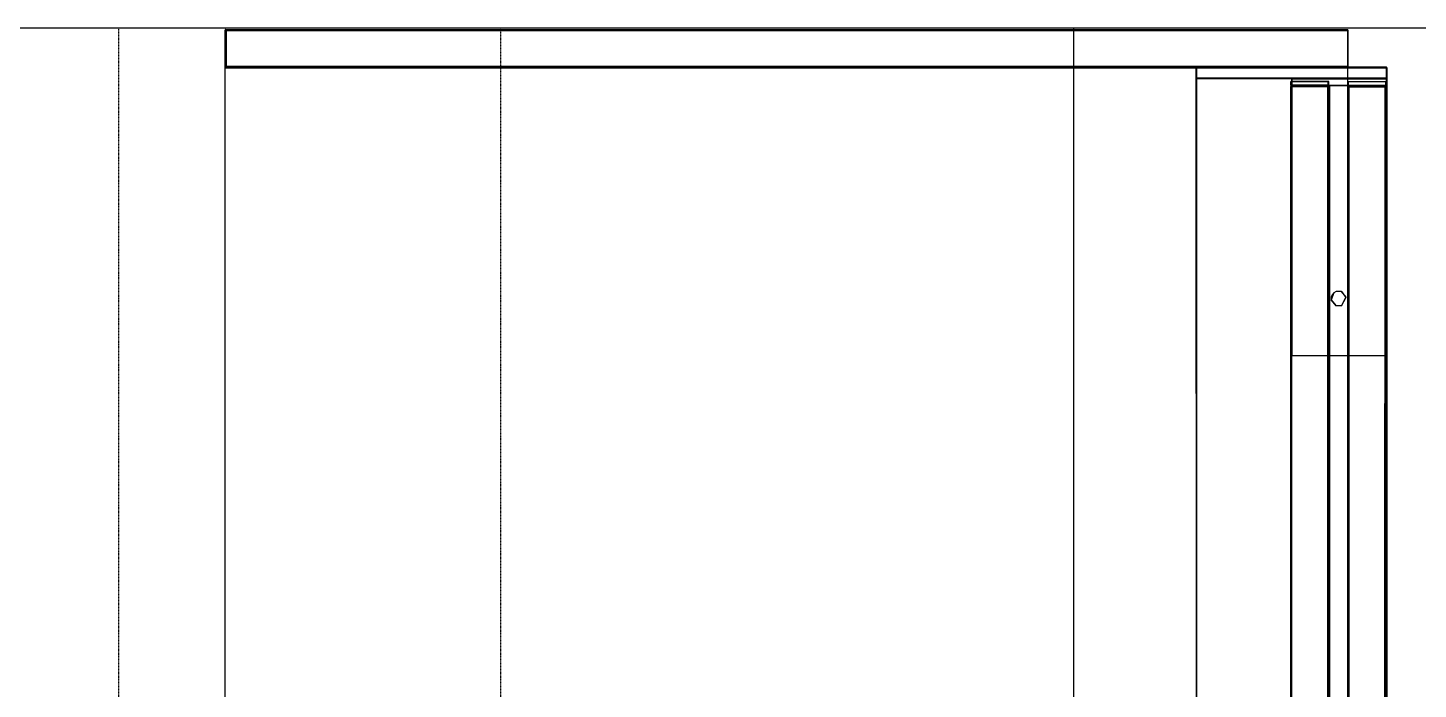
# Model space of a CAD drawing. Extents: x 11992 to 29481, y -6727 to 6811.
# Drawn here: x 15852 to 16580, y 85 to 431 of the extents above; entities that cross this region are included whole.
import ezdxf

# ---------------------------------------------------------------- set-up
doc = ezdxf.new("R2010")
doc.units = 0
doc.header["$MEASUREMENT"] = 0
doc.linetypes.add('DASHED', pattern=[19.05, 12.7, -6.35])
doc.layers.get('0').update_dxf_attribs({"color": 8, "linetype": 'CONTINUOUS'})
doc.layers.add('DQ-BEAM-DASH', color=8, linetype='DASHED')
doc.layers.add('WALL', color=8, linetype='CONTINUOUS')

# ---------------------------------------------------------------- blocks, each defined once
blk = doc.blocks.new('MB-B')
at = {"layer": 'DQ-BEAM-DASH', "ltscale": 0.01}
for p, q in [((-14200, 4800), (-14200, 1800)), ((-14000, 4800), (-14000, 1800)), ((-14000, 4800), (-11200, 4800))]:
    blk.add_line(p, q, dxfattribs=at)

msp = doc.modelspace()

# ---------------------------------------------------------------- linework, layer by layer
for p, q in [((15955.45, 429.37, -2439.8), (15955.64, 429.68, -2439.61)), ((16543.01, 429.37, -2439.8), (15955.45, 429.37, -2439.8)), ((15955.45, 429.37, -2439.8), (15955.45, 410.49, -2439.8)), ((15955.64, 429.68, -2439.61), (15955.58, 429.69, -50.71)), ((15955.58, 429.69, -50.71), (15955.58, 429.19, -50.21)), ((15955.58, 429.69, -50.71), (16542.89, 429.69, -50.71)), ((15955.64, 429.68, -2439.61), (16542.82, 429.68, -2439.62)), ((15955.64, 429.68, -2439.61), (15955.64, 410.18, -2439.61)), ((15955.95, 429.37, -2440.3), (15955.95, 410.49, -2440.3)), ((16399.62, -669.4, -2440.43), (16399.62, 430.6, -2440.43)), ((16542.82, 429.68, -2439.62), (16542.89, 429.69, -50.71)), ((16543.01, 429.37, -2439.8), (16542.82, 429.68, -2439.62)), ((16542.82, 429.68, -2439.62), (16542.82, 410.18, -2439.62)), ((16543.01, 429.37, -2439.8), (16543.01, 410.49, -2439.8)), ((15955.58, 429.19, -50.21), (16542.89, 429.19, -50.21)), ((15955.58, -524.81, -50.71), (15955.58, 429.19, -50.21)), ((15955.58, 429.19, -50.21), (15955.58, 409.54, -69.86)), ((16542.89, 429.19, -50.21), (16542.89, -504.66, -69.86)), ((15955.45, 410.49, -2439.8), (15955.64, 410.18, -2439.61)), ((15955.45, 410.49, -2439.8), (15955.95, 410.49, -2440.3)), ((15955.64, 410.18, -2439.61), (15955.58, 409.54, -69.86)), ((15955.58, 409.54, -69.86), (16542.89, 409.54, -69.86)), ((15955.64, 410.18, -2439.61), (16542.82, 410.18, -2439.62)), ((15955.95, 410.49, -2440.3), (16543.01, 410.49, -2439.8)), ((16463.49, 409.7, -2440.17), (16463.69, 409.9, -2439.97)), ((16463.69, 409.88, -75.78), (16463.49, 409.68, -75.78)), ((16463.49, 409.68, -70.23), (16463.69, 409.88, -70.23)), ((16463.49, 409.7, -76.26), (16463.56, 409.82, -76.33)), ((16463.49, 409.7, -2440.17), (16463.49, 409.7, -76.26)), ((16463.49, 409.7, -2440.17), (16563.38, 409.7, -2440.17)), ((16563.38, 409.7, -76.26), (16463.49, 409.7, -76.26)), ((16463.49, 409.68, -75.78), (16463.49, 409.68, -70.23)), ((16463.49, 409.68, -75.78), (16463.68, -504.99, -75.77)), ((16463.56, 409.82, -76.33), (16463.76, 409.82, -76.13)), ((16463.76, 409.81, -75.9), (16463.56, 409.61, -75.9)), ((16463.56, 409.61, -75.9), (16463.69, 409.48, -75.98)), ((16463.89, 409.68, -70.03), (16463.68, -504.59, -70.02)), ((16463.69, 409.48, -75.98), (16463.68, -504.99, -75.77)), ((16463.69, 409.9, -2439.97), (16463.89, 409.9, -76.26)), ((16463.69, 409.88, -75.78), (16463.76, 409.81, -75.9)), ((16563.18, 409.88, -75.78), (16463.69, 409.88, -70.23)), ((16463.69, 409.88, -70.23), (16463.89, 409.68, -70.03)), ((16463.69, 404.15, -2440.37), (16463.69, 409.7, -2440.37)), ((16463.69, 409.48, -75.98), (16562.98, 409.68, -75.98)), ((16463.76, 409.82, -76.13), (16463.89, 409.9, -76.26)), ((16463.89, 409.9, -76.26), (16562.98, 409.9, -76.26)), ((16463.89, 409.68, -70.03), (16562.98, 409.68, -70.03)), ((16543.01, 410.49, -2439.8), (16542.82, 410.18, -2439.62)), ((16542.89, 409.54, -69.86), (16542.82, 410.18, -2439.62)), ((16563.18, 409.7, -2440.37), (16562.98, 409.9, -76.26)), ((16563.18, 409.7, -76.06), (16562.98, 409.9, -76.26)), ((16563.18, 409.88, -70.23), (16562.98, 409.68, -70.03)), ((16563.18, 409.88, -75.78), (16562.98, 409.68, -75.98)), ((16562.98, 409.68, -75.98), (16563.18, -504.59, -75.97)), ((16562.98, 409.68, -70.03), (16563.38, -504.79, -70.22)), ((16563.38, 409.68, -75.78), (16563.18, 409.88, -75.78)), ((16563.18, 409.88, -70.23), (16563.38, 409.68, -70.23)), ((16563.18, 404.15, -76.06), (16563.18, 409.7, -76.06)), ((16563.38, 409.68, -75.78), (16563.38, 409.68, -70.23)), ((16563.38, 409.68, -70.23), (16563.38, -504.79, -70.22)), ((16563.38, 404.15, -2440.17), (16463.49, 404.15, -2440.17)), ((16463.56, 404.02, -76.33), (16463.49, 404.15, -76.26)), ((16463.56, 404.02, -76.33), (16463.76, 404.02, -76.13)), ((16463.89, 403.95, -76.26), (16463.76, 404.02, -76.13)), ((16463.89, 403.95, -76.26), (16562.98, 403.95, -76.26)), ((16513.4, 402.52, -2433.34), (16513.15, 402.52, -2433.09)), ((16513.15, 402.52, -77.35), (16533.03, 402.52, -77.35)), ((16513.15, 402.52, -2433.09), (16513.15, 402.52, -77.35)), ((16513.15, 400.59, -2433.09), (16513.15, 402.52, -2433.09)), ((16513.15, 400.58, -77.35), (16513.15, 402.52, -77.35)), ((16513.15, 400.59, -2433.09), (16513.4, 400.34, -2432.84)), ((16532.77, 400.59, -2433.34), (16513.15, 400.59, -2433.09)), ((16513.4, 400.58, -77.1), (16513.15, 400.58, -77.35)), ((16532.77, 400.23, -2433.16), (16513.15, 399.98, -2433.16)), ((16513.4, 400.23, -2431.22), (16513.15, 399.98, -2431.22)), ((16513.15, 399.98, -79.25), (16513.4, 400.23, -79.25)), ((16513.4, 400.23, -77.31), (16513.15, -494.44, -77.31)), ((16533.02, 402.52, -2433.09), (16513.4, 402.52, -2433.34)), ((16513.4, 400.58, -77.1), (16513.4, 402.52, -77.1)), ((16513.65, 400.33, -77.35), (16513.4, 400.58, -77.1)), ((16533.03, 400.58, -77.35), (16513.4, 400.58, -77.1)), ((16513.4, 400.34, -2432.84), (16513.65, 400.33, -77.35)), ((16532.78, 400.23, -77.31), (16513.4, 400.23, -77.31)), ((16532.77, 400.23, -2431.22), (16513.4, 400.23, -2431.22)), ((16513.4, 400.23, -79.25), (16513.4, 400.23, -77.31)), ((16532.78, 400.23, -79.25), (16513.4, 400.23, -79.25)), ((16513.68, 403.87, -2440.19), (16513.48, 403.67, -2440.19)), ((16513.48, 403.67, -2434.64), (16513.68, 403.87, -2434.64)), ((16513.48, 403.67, -2434.64), (16513.68, 403.47, -2434.44)), ((16513.48, 403.67, -2440.19), (16513.48, 403.67, -2434.64)), ((16513.48, 403.67, -2440.19), (16513.48, 259.22, -2440.19)), ((16513.48, 403.67, -2440.19), (16513.68, 259.02, -2440.19)), ((16513.68, 403.87, -2440.19), (16563.38, 403.67, -2440.19)), ((16513.68, 403.87, -2440.19), (16513.68, 403.87, -2434.64)), ((16513.68, 403.87, -2434.64), (16563.38, 403.67, -2434.64)), ((16513.68, 403.47, -2434.44), (16513.68, 259.42, -2434.44)), ((16532.47, 400.22, -80.67), (16532.78, 400.03, -80.36)), ((16532.47, 400.22, -80.67), (16532.47, 400.22, -2429.78)), ((16532.78, 400.03, -2430.09), (16532.47, 400.22, -2429.78)), ((16532.77, 400.59, -2433.34), (16532.77, 402.52, -2433.34)), ((16532.77, 400.59, -2433.34), (16533.03, 400.58, -77.35)), ((16532.77, 400.23, -2433.16), (16533.02, 399.98, -2433.16)), ((16533.02, 399.98, -2431.22), (16532.77, 400.23, -2431.22)), ((16532.77, 400.23, -2433.16), (16532.77, 400.23, -2431.22)), ((16533.02, 402.52, -2433.09), (16532.78, 402.52, -77.1)), ((16532.78, 400.23, -79.25), (16533.03, 399.98, -79.25)), ((16533.03, 399.98, -77.31), (16532.78, 400.23, -77.31)), ((16533.02, 402.52, -2433.09), (16533.03, 402.52, -77.35)), ((16533.03, 400.58, -77.35), (16533.03, 402.52, -77.35)), ((16533.14, 400.31, -2430.77), (16533.21, 400.43, -2430.89)), ((16533.14, 400.31, -2430.77), (16533.14, 400.11, -79.51)), ((16533.14, 400.11, -79.51), (16533.34, 400.31, -79.31)), ((16533.14, 400.31, -2430.77), (16533.14, -494.42, -2430.77)), ((16533.21, 400.43, -2430.89), (16533.21, 400.23, -2431.09)), ((16533.21, 400.23, -2431.09), (16533.34, 400.31, -2431.17)), ((16533.34, 400.51, -2430.97), (16542.87, 400.51, -2430.97)), ((16533.34, 400.31, -2431.17), (16533.34, 400.51, -2430.97)), ((16533.34, 400.31, -2431.17), (16533.34, -494.42, -2431.17)), ((16533.34, 400.31, -79.31), (16542.87, 400.31, -79.31)), ((16533.34, 400.31, -2431.17), (16542.87, 400.31, -2431.17)), ((16542.87, 400.51, -79.51), (16543, 400.43, -79.58)), ((16542.87, 400.51, -2430.97), (16542.87, 400.31, -2431.17)), ((16542.87, 400.51, -2430.97), (16542.87, 400.51, -79.51)), ((16542.87, 400.31, -79.31), (16542.87, 400.51, -79.51)), ((16542.87, 400.31, -79.31), (16542.87, -494.42, -79.3)), ((16542.87, 400.31, -2431.17), (16543.07, 400.11, -2430.97)), ((16543, 400.43, -79.58), (16543, 400.23, -79.38)), ((16543, 400.23, -79.38), (16543.07, 400.11, -79.51)), ((16543.17, 402.52, -2433.09), (16543.18, 402.52, -77.35)), ((16543.17, 400.58, -2433.09), (16543.17, 402.52, -2433.09)), ((16543.17, 402.52, -2433.09), (16563.05, 402.52, -2433.09)), ((16543.17, 400.58, -2433.09), (16543.43, 400.58, -77.1)), ((16543.17, 400.58, -2433.09), (16562.8, 400.58, -2433.34)), ((16543.18, 402.52, -77.35), (16563.05, 402.52, -77.35)), ((16543.18, 399.98, -77.31), (16543.43, 400.23, -77.31)), ((16543.43, 400.23, -79.25), (16543.18, -494.04, -79.25)), ((16543.23, 399.72, -2430.28), (16543.73, 400.22, -2429.78)), ((16543.43, 400.23, -2433.16), (16543.27, 400.14, -2433.16)), ((16543.27, 400.14, -2431.22), (16543.43, 400.23, -2431.22)), ((16543.73, 400.22, -80.67), (16543.42, 400.03, -80.36)), ((16543.43, 400.58, -77.1), (16543.43, 402.52, -77.1)), ((16543.43, 400.58, -77.1), (16563.05, 400.58, -77.35)), ((16562.58, 400.26, -2433.16), (16543.43, 400.23, -2433.16)), ((16562.58, 400.26, -2431.22), (16543.43, 400.23, -2431.22)), ((16543.43, 400.23, -79.25), (16562.8, 400.23, -79.25)), ((16543.43, 400.23, -77.31), (16562.8, 400.23, -77.31)), ((16543.43, 400.23, -79.25), (16543.43, 400.23, -77.31)), ((16543.73, 400.22, -80.67), (16543.73, 400.22, -2429.78)), ((16562.55, 400.33, -77.35), (16562.8, 400.58, -77.1)), ((16562.8, 400.58, -2433.34), (16562.55, 400.33, -2433.09)), ((16562.55, 400.33, -2433.09), (16562.55, 400.33, -77.35)), ((16562.58, 400.26, -2431.22), (16562.8, 400.23, -2431.22)), ((16562.58, 400.26, -2433.16), (16562.8, 400.23, -2433.16)), ((16562.8, 400.58, -2433.34), (16562.8, 402.52, -2433.34)), ((16563.05, 400.58, -2433.09), (16562.8, 400.58, -2433.34)), ((16562.8, 400.23, -77.31), (16563.05, 399.98, -77.31)), ((16563.05, 399.98, -79.25), (16562.8, 400.23, -79.25)), ((16562.8, 400.23, -2431.22), (16563.05, -494.04, -2431.22)), ((16562.8, 400.23, -2433.16), (16563.05, -494.04, -2433.16)), ((16562.8, 400.23, -77.31), (16563.05, -494.04, -77.31)), ((16562.8, 400.23, -2433.16), (16562.8, 400.23, -2431.22)), ((16562.98, 403.95, -76.26), (16563.18, 404.15, -76.06)), ((16563.18, 403.95, -2439.97), (16562.98, 403.95, -76.26)), ((16563.05, 400.58, -2433.09), (16563.05, 402.52, -2433.09)), ((16563.05, 400.58, -77.35), (16563.05, 402.52, -77.35)), ((16563.05, 402.52, -2433.09), (16563.05, 402.52, -77.35)), ((16563.38, 404.15, -2440.17), (16563.18, 403.95, -2439.97)), ((16563.18, 404.15, -76.06), (16563.38, 404.15, -76.26)), ((16563.38, 404.15, -76.26), (16563.38, 404.15, -2440.17)), ((16563.38, 403.67, -2440.19), (16563.38, 259.22, -2440.19)), ((16563.38, 403.67, -2434.64), (16563.38, 259.22, -2434.64)), ((16563.38, 403.67, -2440.19), (16563.38, 403.67, -2434.64)), ((16513.09, 399.28, -2429.91), (16513.22, 399.72, -2430.28)), ((16513.09, 399.28, -2429.91), (16513.1, -493.11, -2429.91)), ((16513.09, 399.28, -1654.34), (16513.1, -417.15, -1654.03)), ((16513.09, 399.28, -80.55), (16513.1, -417.22, -80.55)), ((16513.09, 399.28, -80.55), (16513.09, 399.28, -1460.69)), ((16513.09, 399.28, -1460.69), (16513.1, -417.37, -1460.65)), ((16513.09, 399.28, -1460.69), (16513.09, 399.28, -1654.34)), ((16513.09, 399.28, -1654.34), (16513.09, 399.28, -2429.91)), ((16513.13, -493.11, -80.11), (16513.22, 399.72, -80.17)), ((16513.15, 399.98, -79.25), (16513.4, -494.69, -79.25)), ((16513.15, 399.98, -79.25), (16513.15, -494.44, -79.25)), ((16513.15, 399.98, -2433.16), (16513.15, -494.44, -2433.16)), ((16513.4, 399.73, -2430.97), (16513.15, 399.98, -2431.22)), ((16513.15, 399.98, -2433.16), (16513.15, 399.98, -2431.22)), ((16513.22, 399.72, -80.17), (16513.41, 400.03, -80.36)), ((16513.41, 400.03, -2430.09), (16513.22, 399.72, -2430.28)), ((16513.22, 399.72, -80.17), (16513.72, 399.72, -79.67)), ((16532.47, 399.72, -2430.78), (16513.22, 399.72, -2430.28)), ((16513.4, 399.73, -2430.97), (16513.4, -494.19, -2430.97)), ((16513.41, 400.03, -80.36), (16513.41, 400.03, -2430.09)), ((16513.85, -494.01, -79.61), (16513.72, 399.72, -79.67)), ((16532.47, 399.72, -79.67), (16513.72, 399.72, -79.67)), ((16513.85, -494, -2430.84), (16513.72, 399.72, -2430.78)), ((16532.78, 400.03, -80.36), (16532.28, 400.03, -79.86)), ((16532.28, 400.03, -79.86), (16532.47, 399.72, -79.67)), ((16532.78, 400.03, -2430.09), (16532.28, 400.03, -2430.59)), ((16532.47, 399.72, -2430.78), (16532.28, 400.03, -2430.59)), ((16532.7, -493.92, -79.61), (16532.47, 399.72, -79.67)), ((16532.7, -493.92, -2430.84), (16532.47, 399.72, -2430.78)), ((16533.02, 399.98, -2431.22), (16532.78, -494.69, -2431.22)), ((16533.02, 399.98, -2433.16), (16533.03, -494.44, -2433.16)), ((16533.02, 399.98, -2433.16), (16533.02, 399.98, -2431.22)), ((16533.03, 399.98, -79.25), (16533.03, -494.44, -79.25)), ((16533.03, 399.98, -77.31), (16533.03, -494.44, -77.31)), ((16533.03, 399.98, -79.25), (16533.03, 399.98, -77.31)), ((16533.14, 400.11, -79.51), (16533.14, -494.22, -79.5)), ((16543.07, 400.11, -2430.97), (16543.07, -494.42, -2430.77)), ((16543.07, 400.11, -79.51), (16543.07, -494.22, -79.5)), ((16543.07, 400.11, -2430.97), (16543.07, 400.11, -79.51)), ((16543.27, 400.14, -2433.16), (16543.17, 399.98, -2433.16)), ((16543.17, 399.98, -2431.22), (16543.27, 400.14, -2431.22)), ((16543.17, 399.98, -2433.16), (16543.17, 399.98, -2431.22)), ((16543.17, 399.98, -2433.16), (16543.43, 399.73, -2433.41)), ((16543.17, 399.98, -2431.22), (16543.18, -494.04, -2433.16)), ((16543.18, 399.98, -77.31), (16543.18, -494.04, -77.31)), ((16543.23, 399.72, -2430.28), (16562.98, 399.72, -2430.28)), ((16543.42, 400.03, -80.36), (16543.92, 400.03, -79.86)), ((16543.43, 399.73, -2433.41), (16543.43, -493.79, -2433.41)), ((16543.5, -493.92, -79.61), (16543.73, 399.72, -79.67)), ((16543.5, -493.92, -2430.84), (16543.73, 399.72, -2430.78)), ((16543.92, 400.03, -79.86), (16543.73, 399.72, -79.67)), ((16543.73, 399.72, -79.67), (16562.98, 399.72, -80.17)), ((16562.35, -494.01, -79.61), (16562.48, 399.72, -79.67)), ((16562.35, -494, -2430.84), (16562.48, 399.72, -2430.78)), ((16563.04, 399.28, -80.11), (16562.73, -493.93, -79.8)), ((16562.79, 400.03, -80.36), (16562.79, 400.03, -2430.09)), ((16562.98, 399.72, -80.17), (16562.79, 400.03, -80.36)), ((16562.79, 400.03, -2430.09), (16562.98, 399.72, -2430.28)), ((16563.04, 399.28, -80.11), (16562.98, 399.72, -80.17)), ((16563.07, -493.11, -2430.34), (16562.98, 399.72, -2430.28)), ((16563.11, 399.28, -80.55), (16563.04, 399.28, -80.11)), ((16563.05, 399.98, -79.25), (16563.05, -494.04, -79.25)), ((16563.05, 399.98, -77.31), (16563.05, -494.04, -77.31)), ((16563.05, 399.98, -79.25), (16563.05, 399.98, -77.31)), ((16563.11, 399.28, -2429.91), (16563.11, -493.11, -2429.91)), ((16563.11, 399.28, -1654.34), (16563.11, -417.15, -1654.03)), ((16563.11, 399.28, -80.55), (16563.11, -417.22, -80.55)), ((16563.11, 399.28, -1460.69), (16563.11, -417.37, -1460.65)), ((16563.11, 399.28, -80.55), (16563.11, 399.28, -1460.69)), ((16563.11, 399.28, -1460.69), (16563.11, 399.28, -1654.34)), ((16563.11, 399.28, -1654.34), (16563.11, 399.28, -2429.91)), ((16535.66, 291.95, -2434.08), (16534.3, 288.19, -2434.08)), ((16535.66, 291.95, -2434.08), (16534.77, 290.88, -2434.08)), ((16535.66, 291.95, -2424.71), (16534.77, 290.88, -2424.71)), ((16536.87, 292.64, -2434.08), (16535.66, 291.95, -2434.08)), ((16536.87, 292.64, -2424.71), (16535.66, 291.95, -2424.71)), ((16539.6, 292.64, -2434.08), (16536.87, 292.64, -2434.08)), ((16539.6, 292.64, -2424.71), (16536.87, 292.64, -2424.71)), ((16536.87, 292.64, -2424.71), (16536.87, 292.64, -2434.08)), ((16542.17, 289.58, -2424.71), (16539.6, 292.64, -2424.71)), ((16539.6, 292.64, -2424.71), (16539.6, 292.64, -2434.08)), ((16539.6, 292.64, -2424.71), (16541.87, 289.52, -2424.39)), ((16542.17, 289.58, -2434.08), (16539.6, 292.64, -2434.08)), ((16534.77, 290.88, -2434.08), (16534.3, 289.58, -2434.08)), ((16534.77, 290.88, -2424.71), (16534.3, 289.58, -2424.71)), ((16534.3, 289.58, -2434.08), (16534.3, 288.19, -2434.08)), ((16534.3, 289.58, -2424.71), (16534.3, 288.19, -2424.71)), ((16534.3, 288.19, -2424.71), (16534.3, 288.19, -2434.08)), ((16534.3, 288.19, -2424.71), (16536.87, 285.12, -2424.71)), ((16536.87, 285.12, -2434.08), (16534.3, 288.19, -2434.08)), ((16539.6, 285.12, -2434.08), (16536.87, 285.12, -2424.71)), ((16539.6, 285.12, -2434.08), (16542.17, 289.58, -2434.08)), ((16539.6, 285.12, -2424.71), (16542.17, 289.58, -2424.71)), ((16539.6, 285.12, -2424.71), (16541.87, 289.52, -2424.39)), ((16542.17, 289.58, -2424.71), (16541.87, 289.52, -2424.39)), ((16542.17, 289.58, -2424.71), (16542.17, 289.58, -2434.08)), ((16513.48, 259.22, -2434.64), (16513.68, 259.42, -2434.44)), ((16513.48, 259.22, -2440.19), (16513.48, 259.22, -2434.64)), ((16513.48, 259.22, -2440.19), (16513.56, 259.09, -2440.19)), ((16513.56, 259.09, -2434.64), (16513.48, 259.22, -2434.64)), ((16513.56, 259.09, -2440.19), (16513.68, 259.02, -2440.19)), ((16513.68, 259.02, -2434.64), (16513.56, 259.09, -2434.64)), ((16563.01, 258.99, -2440.19), (16513.68, 259.02, -2440.19)), ((16563.01, 258.99, -2434.64), (16513.68, 259.02, -2434.64)), ((16563.01, 258.99, -2440.19), (16563.18, 259.02, -2440.19)), ((16563.01, 258.99, -2434.64), (16563.18, 259.02, -2434.64)), ((16563.18, 259.02, -2440.19), (16563.38, 259.22, -2440.19)), ((16563.38, 259.22, -2434.64), (16563.18, 259.02, -2434.64)), ((16563.18, 259.02, -2440.19), (16563.18, 259.02, -2434.64)), ((16563.38, 259.22, -2440.19), (16563.38, 259.22, -2434.64))]:
    msp.add_line(p, q)
at = {"layer": 'WALL'}
msp.add_line((14899.61, 430.55), (17299.62, 430.55), dxfattribs=at)

# ---------------------------------------------------------------- block references
msp.add_blockref('MB-B', (30099.61, -4369.45))

doc.saveas('drawing.dxf')
